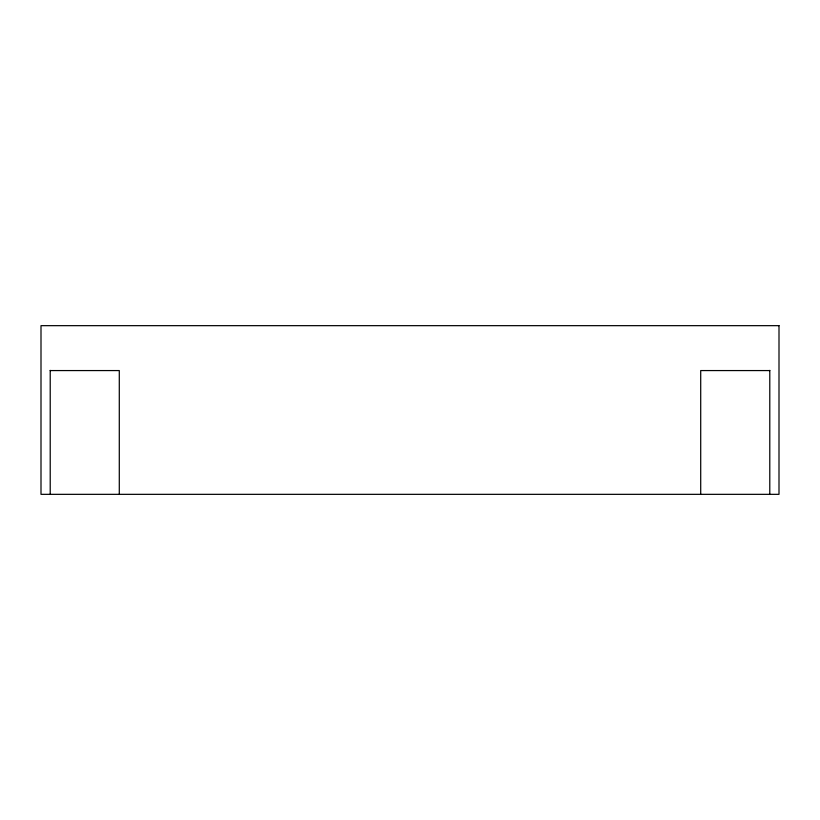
<?xml version="1.0" encoding="UTF-8"?>
<svg xmlns="http://www.w3.org/2000/svg" width="820" height="820" viewBox="0 0 820 820"><rect width="100%" height="100%" fill="white"/><g stroke="black" fill="none" stroke-linecap="round" stroke-linejoin="round"><path stroke-width="1.23" d="M50.215 370.568L119.289 370.568L119.289 494.337M769.785 370.568L700.71 370.568L700.71 494.337M769.785 370.384L769.785 494.337M50.215 370.384L50.215 494.337M779 325.663L41 325.663L41 494.337L779 494.337L779 325.663"/></g></svg>
